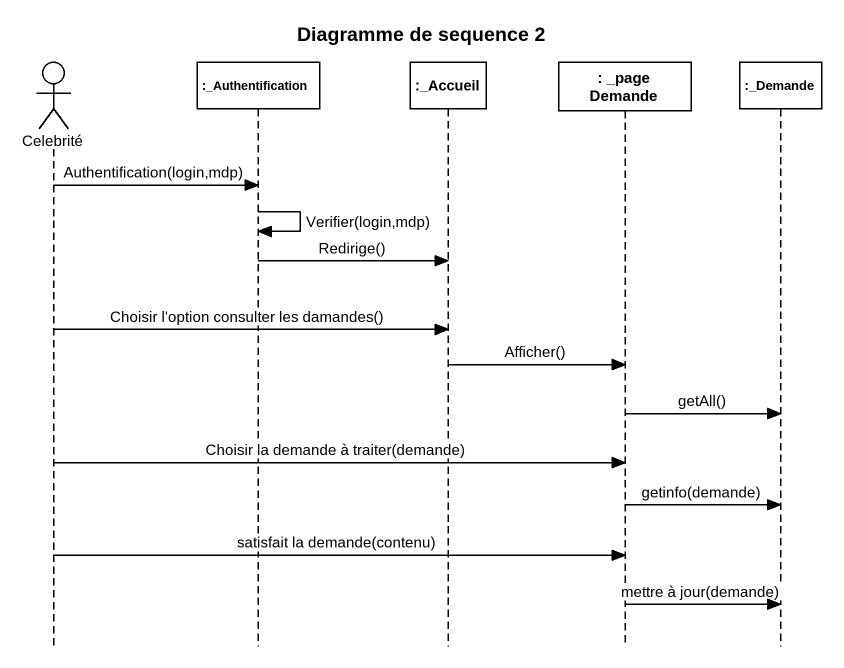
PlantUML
@startuml
title Diagramme de sequence 2
hide footbox
actor Celebrité
participant ":_Authentification" as Authentification
participant ":_Accueil" as Accueil
participant ": _page Demande" as page_Demande
participant ":_Demande" as Demande

Celebrité -> Authentification : Authentification(login,mdp)
Authentification -> Authentification : Verifier(login,mdp)
Authentification -> Accueil : Redirige()
Celebrité -> Accueil : Choisir l'option consulter les damandes()
Accueil -> page_Demande : Afficher()
page_Demande -> Demande : getAll()
Celebrité -> page_Demande : Choisir la demande à traiter(demande)
page_Demande -> Demande : getinfo(demande)
Celebrité -> page_Demande : satisfait la demande(contenu)
page_Demande -> Demande : mettre à jour(demande)
@enduml
